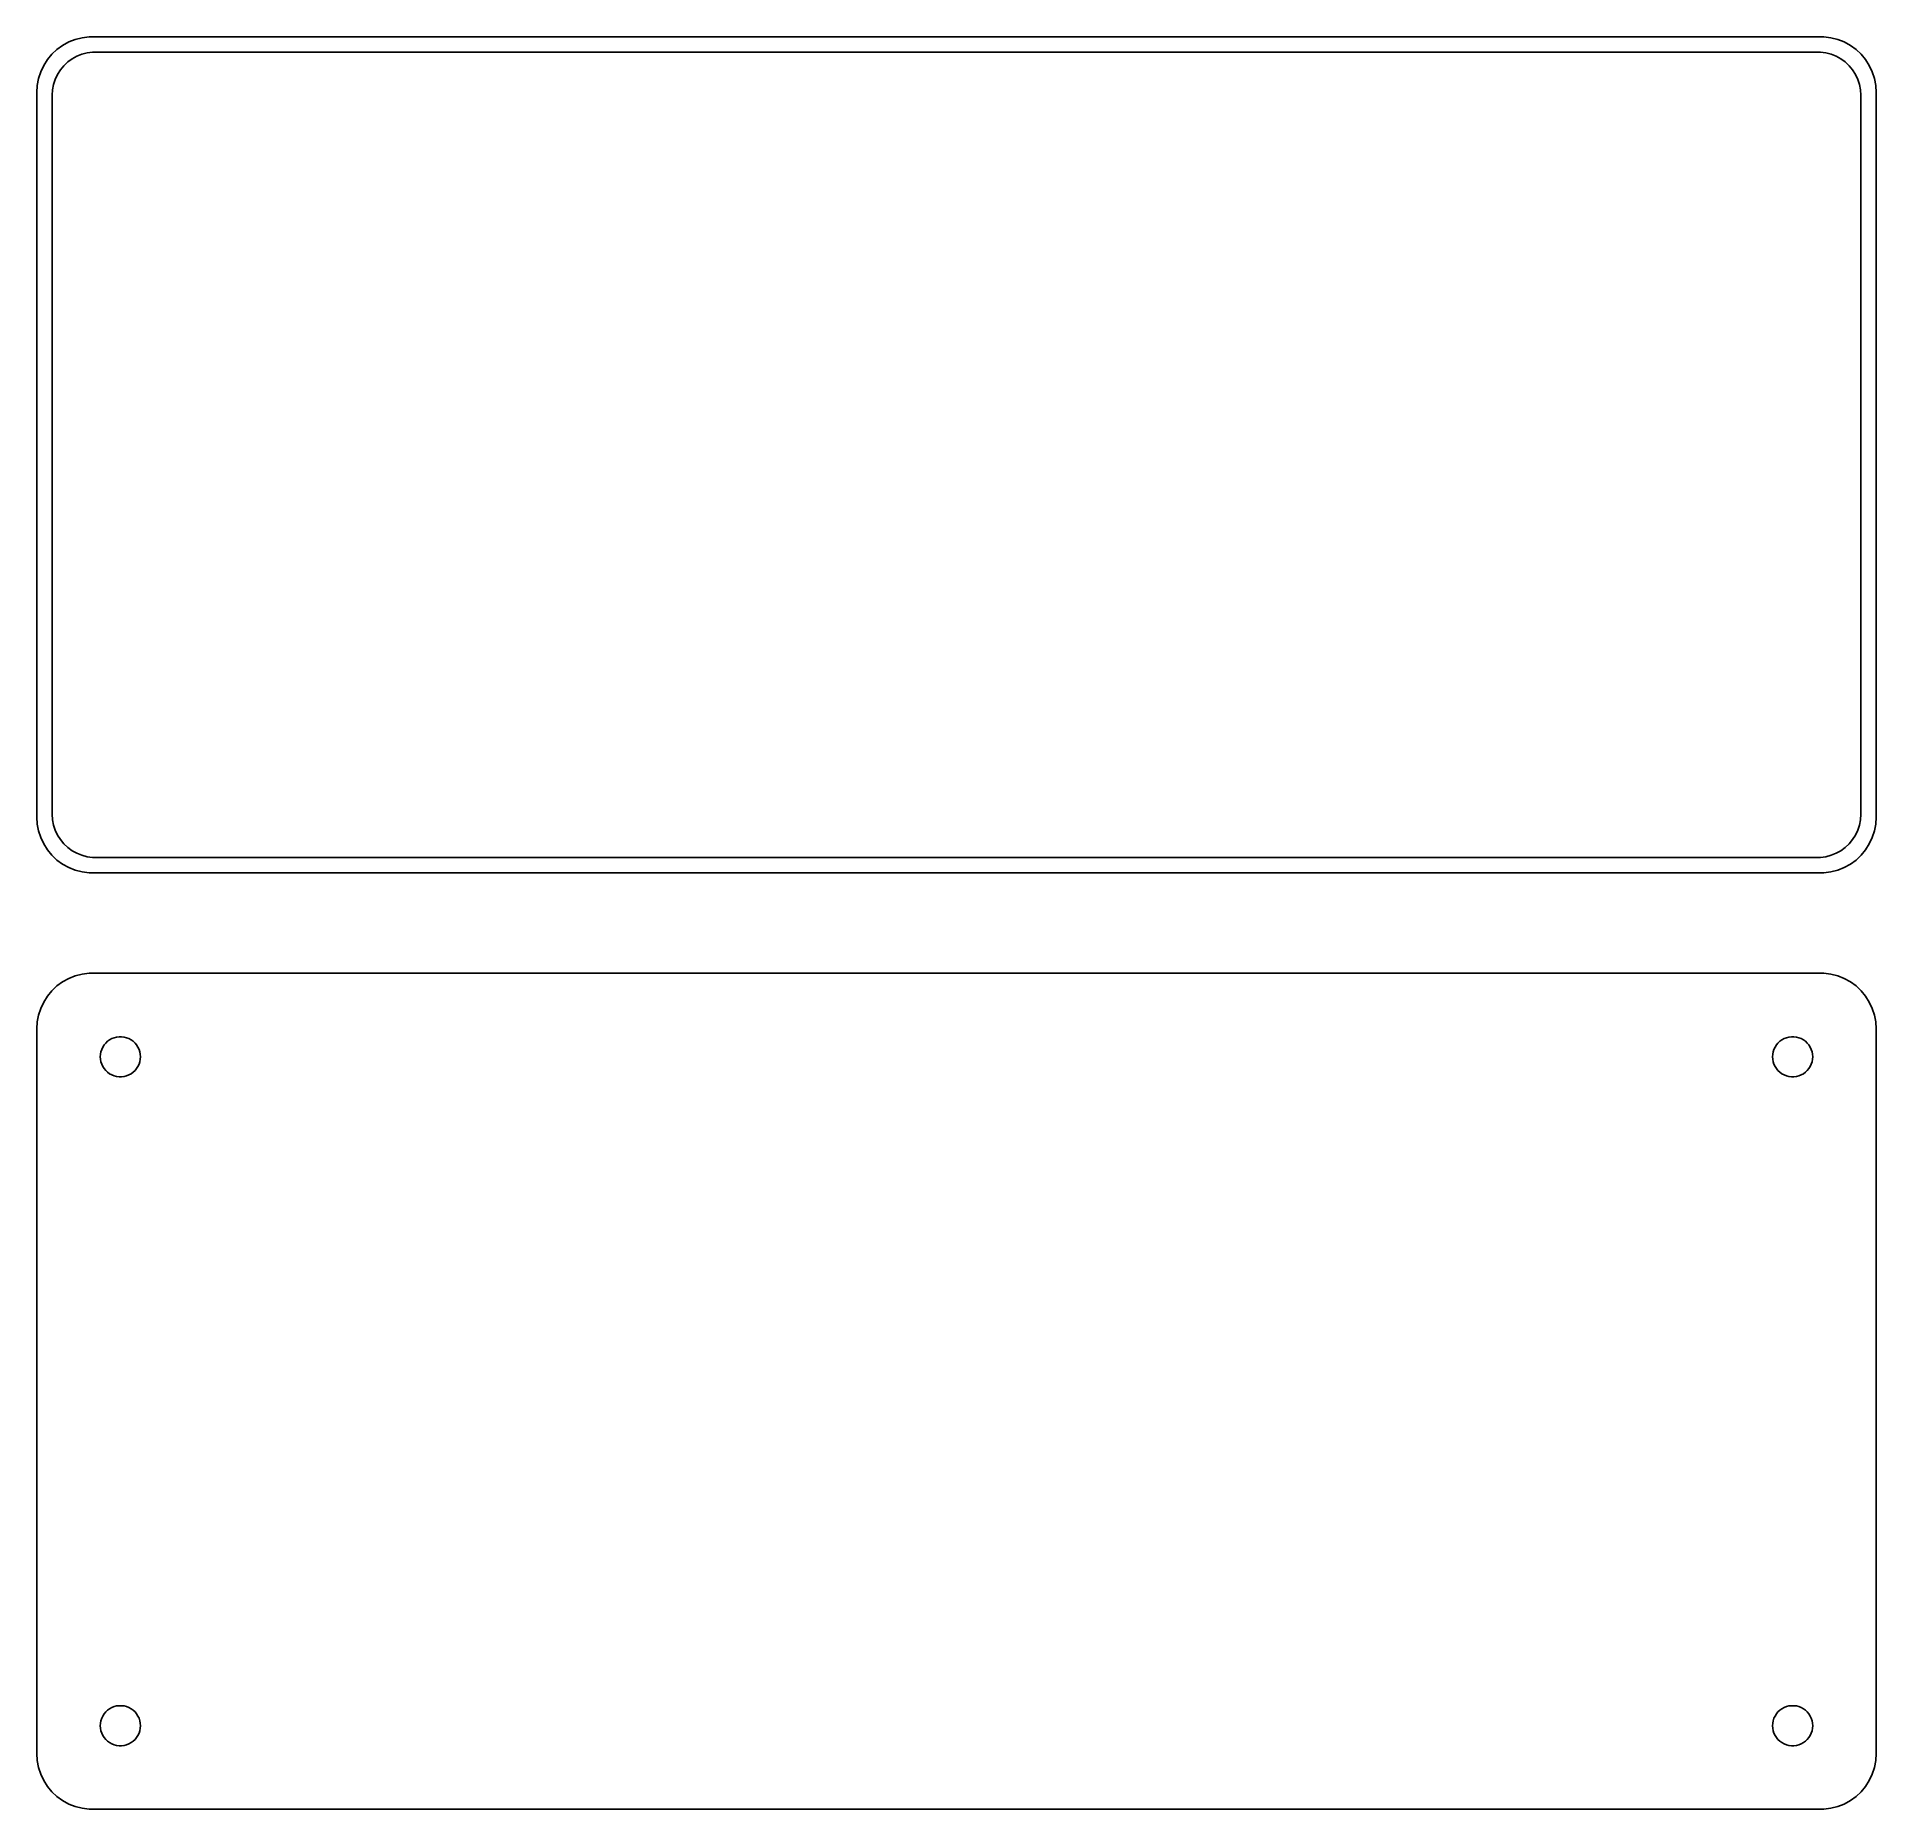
# Model space of a CAD drawing. Header units: metres. Extents: x -82 to 82, y 47 to 205.
import ezdxf

# ---------------------------------------------------------------- set-up
doc = ezdxf.new("R2010")
doc.units = ezdxf.units.M

msp = doc.modelspace()

# ---------------------------------------------------------------- linework, layer by layer
for p, q in [((-80.1791, 204.722), (-80.6871, 204.353)), ((-79.6289, 205.024), (-80.1791, 204.722)), ((-79.0451, 205.255), (-79.6289, 205.024)), ((-78.4369, 205.411), (-79.0451, 205.255)), ((-77.8139, 205.49), (-78.4369, 205.411)), ((77.8139, 205.49), (-77.8139, 205.49)), ((78.4369, 205.411), (77.8139, 205.49)), ((79.0451, 205.255), (78.4369, 205.411)), ((79.6289, 205.024), (79.0451, 205.255)), ((80.1791, 204.722), (79.6289, 205.024)), ((80.6871, 204.353), (80.1791, 204.722)), ((-81.5451, 203.439), (-81.8815, 202.909)), ((-81.1448, 203.923), (-81.5451, 203.439)), ((-80.6871, 204.353), (-81.1448, 203.923)), ((-80.0707, 202.899), (-79.7165, 203.231)), ((-79.7165, 203.231), (-79.3234, 203.517)), ((-79.3234, 203.517), (-78.8975, 203.751)), ((-78.8975, 203.751), (-78.4457, 203.93)), ((-78.4457, 203.93), (-77.9751, 204.051)), ((-77.9751, 204.051), (-77.493, 204.112)), ((-77.493, 204.112), (77.493, 204.112)), ((77.493, 204.112), (77.9751, 204.051)), ((77.9751, 204.051), (78.4457, 203.93)), ((78.4457, 203.93), (78.8975, 203.751)), ((78.8975, 203.751), (79.3234, 203.517)), ((79.3234, 203.517), (79.7165, 203.231)), ((79.7165, 203.231), (80.0707, 202.899)), ((81.1448, 203.923), (80.6871, 204.353)), ((81.5451, 203.439), (81.1448, 203.923)), ((81.8815, 202.909), (81.5451, 203.439)), ((-82.3429, 201.743), (-82.4606, 201.127)), ((-82.1489, 202.341), (-82.3429, 201.743)), ((-81.8815, 202.909), (-82.1489, 202.341)), ((-80.9979, 201.212), (-80.8477, 201.674)), ((-80.8477, 201.674), (-80.6408, 202.114)), ((-80.6408, 202.114), (-80.3805, 202.524)), ((-80.3805, 202.524), (-80.0707, 202.899)), ((80.0707, 202.899), (80.3805, 202.524)), ((80.3805, 202.524), (80.6408, 202.114)), ((80.6408, 202.114), (80.8477, 201.674)), ((80.8477, 201.674), (80.9979, 201.212)), ((82.1489, 202.341), (81.8815, 202.909)), ((82.3429, 201.743), (82.1489, 202.341)), ((82.4606, 201.127), (82.3429, 201.743)), ((-82.4606, 201.127), (-82.5, 200.5)), ((-82.5, 200.5), (-82.5, 135.5)), ((-81.1195, 200.25), (-81.089, 200.735)), ((-81.1195, 135.75), (-81.1195, 200.25)), ((-81.089, 200.735), (-80.9979, 201.212)), ((80.9979, 201.212), (81.089, 200.735)), ((81.089, 200.735), (81.1195, 200.25)), ((81.1195, 200.25), (81.1195, 135.75)), ((82.5, 200.5), (82.4606, 201.127)), ((82.5, 135.5), (82.5, 200.5)), ((-82.5, 135.5), (-82.4606, 134.873)), ((-81.089, 135.265), (-81.1195, 135.75)), ((81.1195, 135.75), (81.089, 135.265)), ((82.4606, 134.873), (82.5, 135.5)), ((-82.4606, 134.873), (-82.3429, 134.257)), ((-82.3429, 134.257), (-82.1489, 133.659)), ((-82.1489, 133.659), (-81.8815, 133.091)), ((-80.9979, 134.788), (-81.089, 135.265)), ((-80.8477, 134.326), (-80.9979, 134.788)), ((-80.6408, 133.886), (-80.8477, 134.326)), ((-80.3805, 133.476), (-80.6408, 133.886)), ((80.6408, 133.886), (80.3805, 133.476)), ((80.8477, 134.326), (80.6408, 133.886)), ((80.9979, 134.788), (80.8477, 134.326)), ((81.089, 135.265), (80.9979, 134.788)), ((81.8815, 133.091), (82.1489, 133.659)), ((82.1489, 133.659), (82.3429, 134.257)), ((82.3429, 134.257), (82.4606, 134.873)), ((-81.8815, 133.091), (-81.5451, 132.561)), ((-81.5451, 132.561), (-81.1448, 132.077)), ((-81.1448, 132.077), (-80.6871, 131.647)), ((-80.0707, 133.101), (-80.3805, 133.476)), ((-79.7165, 132.769), (-80.0707, 133.101)), ((-79.3234, 132.483), (-79.7165, 132.769)), ((-78.8975, 132.249), (-79.3234, 132.483)), ((-78.4457, 132.07), (-78.8975, 132.249)), ((-77.9751, 131.949), (-78.4457, 132.07)), ((78.4457, 132.07), (77.9751, 131.949)), ((78.8975, 132.249), (78.4457, 132.07)), ((79.3234, 132.483), (78.8975, 132.249)), ((79.7165, 132.769), (79.3234, 132.483)), ((80.0707, 133.101), (79.7165, 132.769)), ((80.3805, 133.476), (80.0707, 133.101)), ((80.6871, 131.647), (81.1448, 132.077)), ((81.1448, 132.077), (81.5451, 132.561)), ((81.5451, 132.561), (81.8815, 133.091)), ((-80.6871, 131.647), (-80.1791, 131.278)), ((-80.1791, 131.278), (-79.6289, 130.976)), ((-79.6289, 130.976), (-79.0451, 130.745)), ((-79.0451, 130.745), (-78.4369, 130.589)), ((-78.4369, 130.589), (-77.8139, 130.51)), ((-77.493, 131.888), (-77.9751, 131.949)), ((-77.8139, 130.51), (77.8139, 130.51)), ((77.493, 131.888), (-77.493, 131.888)), ((77.9751, 131.949), (77.493, 131.888)), ((77.8139, 130.51), (78.4369, 130.589)), ((78.4369, 130.589), (79.0451, 130.745)), ((79.0451, 130.745), (79.6289, 130.976)), ((79.6289, 130.976), (80.1791, 131.278)), ((80.1791, 131.278), (80.6871, 131.647)), ((-80.1791, 120.722), (-80.6871, 120.353)), ((-79.6289, 121.024), (-80.1791, 120.722)), ((-79.0451, 121.255), (-79.6289, 121.024)), ((-78.4369, 121.411), (-79.0451, 121.255)), ((-77.8139, 121.49), (-78.4369, 121.411)), ((77.8139, 121.49), (-77.8139, 121.49)), ((78.4369, 121.411), (77.8139, 121.49)), ((79.0451, 121.255), (78.4369, 121.411)), ((79.6289, 121.024), (79.0451, 121.255)), ((80.1791, 120.722), (79.6289, 121.024)), ((80.6871, 120.353), (80.1791, 120.722)), ((-81.8815, 118.909), (-82.1489, 118.341)), ((-81.5451, 119.439), (-81.8815, 118.909)), ((-81.1448, 119.923), (-81.5451, 119.439)), ((-80.6871, 120.353), (-81.1448, 119.923)), ((81.1448, 119.923), (80.6871, 120.353)), ((81.5451, 119.439), (81.1448, 119.923)), ((81.8815, 118.909), (81.5451, 119.439)), ((82.1489, 118.341), (81.8815, 118.909)), ((-82.3429, 117.743), (-82.4606, 117.127)), ((-82.1489, 118.341), (-82.3429, 117.743)), ((82.3429, 117.743), (82.1489, 118.341)), ((82.4606, 117.127), (82.3429, 117.743)), ((-82.4606, 117.127), (-82.5, 116.5)), ((-82.5, 116.5), (-82.5, 51.5)), ((-76.1474, 115.387), (-75.9645, 115.52)), ((-75.9645, 115.52), (-75.7664, 115.629)), ((-75.7664, 115.629), (-75.5562, 115.712)), ((-75.5562, 115.712), (-75.3373, 115.768)), ((-75.3373, 115.768), (-75.113, 115.796)), ((-75.113, 115.796), (-74.887, 115.796)), ((-74.887, 115.796), (-74.6627, 115.768)), ((-74.6627, 115.768), (-74.4438, 115.712)), ((-74.4438, 115.712), (-74.2336, 115.629)), ((-74.2336, 115.629), (-74.0355, 115.52)), ((-74.0355, 115.52), (-73.8526, 115.387)), ((73.8526, 115.387), (74.0355, 115.52)), ((74.0355, 115.52), (74.2336, 115.629)), ((74.2336, 115.629), (74.4438, 115.712)), ((74.4438, 115.712), (74.6627, 115.768)), ((74.6627, 115.768), (74.887, 115.796)), ((74.887, 115.796), (75.113, 115.796)), ((75.113, 115.796), (75.3373, 115.768)), ((75.3373, 115.768), (75.5562, 115.712)), ((75.5562, 115.712), (75.7664, 115.629)), ((75.7664, 115.629), (75.9645, 115.52)), ((75.9645, 115.52), (76.1474, 115.387)), ((82.5, 116.5), (82.4606, 117.127)), ((82.5, 51.5), (82.5, 116.5)), ((-76.8, 114), (-76.7858, 114.226)), ((-76.7858, 113.774), (-76.8, 114)), ((-76.7858, 114.226), (-76.7434, 114.448)), ((-76.7434, 114.448), (-76.6736, 114.663)), ((-76.6736, 114.663), (-76.5773, 114.867)), ((-76.5773, 114.867), (-76.4562, 115.058)), ((-76.4562, 115.058), (-76.3121, 115.232)), ((-76.3121, 115.232), (-76.1474, 115.387)), ((-73.8526, 115.387), (-73.6879, 115.232)), ((-73.6879, 115.232), (-73.5438, 115.058)), ((-73.5438, 115.058), (-73.4226, 114.867)), ((-73.4226, 114.867), (-73.3264, 114.663)), ((-73.3264, 114.663), (-73.2565, 114.448)), ((-73.2565, 114.448), (-73.2142, 114.226)), ((-73.2142, 114.226), (-73.2, 114)), ((-73.2, 114), (-73.2142, 113.774)), ((73.2, 114), (73.2142, 114.226)), ((73.2142, 113.774), (73.2, 114)), ((73.2142, 114.226), (73.2565, 114.448)), ((73.2565, 114.448), (73.3264, 114.663)), ((73.3264, 114.663), (73.4226, 114.867)), ((73.4226, 114.867), (73.5438, 115.058)), ((73.5438, 115.058), (73.6879, 115.232)), ((73.6879, 115.232), (73.8526, 115.387)), ((76.1474, 115.387), (76.3121, 115.232)), ((76.3121, 115.232), (76.4562, 115.058)), ((76.4562, 115.058), (76.5773, 114.867)), ((76.5773, 114.867), (76.6736, 114.663)), ((76.6736, 114.663), (76.7434, 114.448)), ((76.7434, 114.448), (76.7858, 114.226)), ((76.7858, 114.226), (76.8, 114)), ((76.8, 114), (76.7858, 113.774)), ((-76.7434, 113.552), (-76.7858, 113.774)), ((-76.6736, 113.337), (-76.7434, 113.552)), ((-76.5773, 113.133), (-76.6736, 113.337)), ((-76.4562, 112.942), (-76.5773, 113.133)), ((-76.3121, 112.768), (-76.4562, 112.942)), ((-76.1474, 112.613), (-76.3121, 112.768)), ((-75.9645, 112.48), (-76.1474, 112.613)), ((-75.7664, 112.371), (-75.9645, 112.48)), ((-75.5562, 112.288), (-75.7664, 112.371)), ((-75.3373, 112.232), (-75.5562, 112.288)), ((-75.113, 112.204), (-75.3373, 112.232)), ((-74.887, 112.204), (-75.113, 112.204)), ((-74.6627, 112.232), (-74.887, 112.204)), ((-74.4438, 112.288), (-74.6627, 112.232)), ((-74.2336, 112.371), (-74.4438, 112.288)), ((-74.0355, 112.48), (-74.2336, 112.371)), ((-73.8526, 112.613), (-74.0355, 112.48)), ((-73.6879, 112.768), (-73.8526, 112.613)), ((-73.5438, 112.942), (-73.6879, 112.768)), ((-73.4226, 113.133), (-73.5438, 112.942)), ((-73.3264, 113.337), (-73.4226, 113.133)), ((-73.2565, 113.552), (-73.3264, 113.337)), ((-73.2142, 113.774), (-73.2565, 113.552)), ((73.2565, 113.552), (73.2142, 113.774)), ((73.3264, 113.337), (73.2565, 113.552)), ((73.4226, 113.133), (73.3264, 113.337)), ((73.5438, 112.942), (73.4226, 113.133)), ((73.6879, 112.768), (73.5438, 112.942)), ((73.8526, 112.613), (73.6879, 112.768)), ((74.0355, 112.48), (73.8526, 112.613)), ((74.2336, 112.371), (74.0355, 112.48)), ((74.4438, 112.288), (74.2336, 112.371)), ((74.6627, 112.232), (74.4438, 112.288)), ((74.887, 112.204), (74.6627, 112.232)), ((75.113, 112.204), (74.887, 112.204)), ((75.3373, 112.232), (75.113, 112.204)), ((75.5562, 112.288), (75.3373, 112.232)), ((75.7664, 112.371), (75.5562, 112.288)), ((75.9645, 112.48), (75.7664, 112.371)), ((76.1474, 112.613), (75.9645, 112.48)), ((76.3121, 112.768), (76.1474, 112.613)), ((76.4562, 112.942), (76.3121, 112.768)), ((76.5773, 113.133), (76.4562, 112.942)), ((76.6736, 113.337), (76.5773, 113.133)), ((76.7434, 113.552), (76.6736, 113.337)), ((76.7858, 113.774), (76.7434, 113.552)), ((-76.7434, 54.4476), (-76.6736, 54.6626)), ((-76.6736, 54.6626), (-76.5773, 54.8672)), ((-76.5773, 54.8672), (-76.4562, 55.058)), ((-76.4562, 55.058), (-76.3121, 55.2322)), ((-76.3121, 55.2322), (-76.1474, 55.3869)), ((-76.1474, 55.3869), (-75.9645, 55.5198)), ((-75.9645, 55.5198), (-75.7664, 55.6287)), ((-75.7664, 55.6287), (-75.5562, 55.7119)), ((-75.5562, 55.7119), (-75.3373, 55.7681)), ((-75.3373, 55.7681), (-75.113, 55.7964)), ((-75.113, 55.7964), (-74.887, 55.7964)), ((-74.887, 55.7964), (-74.6627, 55.7681)), ((-74.6627, 55.7681), (-74.4438, 55.7119)), ((-74.4438, 55.7119), (-74.2336, 55.6287)), ((-74.2336, 55.6287), (-74.0355, 55.5198)), ((-74.0355, 55.5198), (-73.8526, 55.3869)), ((-73.8526, 55.3869), (-73.6879, 55.2322)), ((-73.6879, 55.2322), (-73.5438, 55.058)), ((-73.5438, 55.058), (-73.4226, 54.8672)), ((-73.4226, 54.8672), (-73.3264, 54.6626)), ((-73.3264, 54.6626), (-73.2565, 54.4476)), ((73.2565, 54.4476), (73.3264, 54.6626)), ((73.3264, 54.6626), (73.4226, 54.8672)), ((73.4226, 54.8672), (73.5438, 55.058)), ((73.5438, 55.058), (73.6879, 55.2322)), ((73.6879, 55.2322), (73.8526, 55.3869)), ((73.8526, 55.3869), (74.0355, 55.5198)), ((74.0355, 55.5198), (74.2336, 55.6287)), ((74.2336, 55.6287), (74.4438, 55.7119)), ((74.4438, 55.7119), (74.6627, 55.7681)), ((74.6627, 55.7681), (74.887, 55.7964)), ((74.887, 55.7964), (75.113, 55.7964)), ((75.113, 55.7964), (75.3373, 55.7681)), ((75.3373, 55.7681), (75.5562, 55.7119)), ((75.5562, 55.7119), (75.7664, 55.6287)), ((75.7664, 55.6287), (75.9645, 55.5198)), ((75.9645, 55.5198), (76.1474, 55.3869)), ((76.1474, 55.3869), (76.3121, 55.2322)), ((76.3121, 55.2322), (76.4562, 55.058)), ((76.4562, 55.058), (76.5773, 54.8672)), ((76.5773, 54.8672), (76.6736, 54.6626)), ((76.6736, 54.6626), (76.7434, 54.4476)), ((-76.8, 54), (-76.7858, 54.2256)), ((-76.7858, 53.7744), (-76.8, 54)), ((-76.7858, 54.2256), (-76.7434, 54.4476)), ((-76.7434, 53.5524), (-76.7858, 53.7744)), ((-76.6736, 53.3374), (-76.7434, 53.5524)), ((-76.5773, 53.1328), (-76.6736, 53.3374)), ((-76.4562, 52.942), (-76.5773, 53.1328)), ((-76.3121, 52.7678), (-76.4562, 52.942)), ((-73.5438, 52.942), (-73.6879, 52.7678)), ((-73.4226, 53.1328), (-73.5438, 52.942)), ((-73.3264, 53.3374), (-73.4226, 53.1328)), ((-73.2565, 53.5524), (-73.3264, 53.3374)), ((-73.2565, 54.4476), (-73.2142, 54.2256)), ((-73.2142, 53.7744), (-73.2565, 53.5524)), ((-73.2142, 54.2256), (-73.2, 54)), ((-73.2, 54), (-73.2142, 53.7744)), ((73.2, 54), (73.2142, 54.2256)), ((73.2142, 53.7744), (73.2, 54)), ((73.2142, 54.2256), (73.2565, 54.4476)), ((73.2565, 53.5524), (73.2142, 53.7744)), ((73.3264, 53.3374), (73.2565, 53.5524)), ((73.4226, 53.1328), (73.3264, 53.3374)), ((73.5438, 52.942), (73.4226, 53.1328)), ((73.6879, 52.7678), (73.5438, 52.942)), ((76.4562, 52.942), (76.3121, 52.7678)), ((76.5773, 53.1328), (76.4562, 52.942)), ((76.6736, 53.3374), (76.5773, 53.1328)), ((76.7434, 53.5524), (76.6736, 53.3374)), ((76.7434, 54.4476), (76.7858, 54.2256)), ((76.7858, 53.7744), (76.7434, 53.5524)), ((76.7858, 54.2256), (76.8, 54)), ((76.8, 54), (76.7858, 53.7744)), ((-82.5, 51.5), (-82.4606, 50.8733)), ((-76.1474, 52.6131), (-76.3121, 52.7678)), ((-75.9645, 52.4802), (-76.1474, 52.6131)), ((-75.7664, 52.3713), (-75.9645, 52.4802)), ((-75.5562, 52.2881), (-75.7664, 52.3713)), ((-75.3373, 52.2319), (-75.5562, 52.2881)), ((-75.113, 52.2036), (-75.3373, 52.2319)), ((-74.887, 52.2036), (-75.113, 52.2036)), ((-74.6627, 52.2319), (-74.887, 52.2036)), ((-74.4438, 52.2881), (-74.6627, 52.2319)), ((-74.2336, 52.3713), (-74.4438, 52.2881)), ((-74.0355, 52.4802), (-74.2336, 52.3713)), ((-73.8526, 52.6131), (-74.0355, 52.4802)), ((-73.6879, 52.7678), (-73.8526, 52.6131)), ((73.8526, 52.6131), (73.6879, 52.7678)), ((74.0355, 52.4802), (73.8526, 52.6131)), ((74.2336, 52.3713), (74.0355, 52.4802)), ((74.4438, 52.2881), (74.2336, 52.3713)), ((74.6627, 52.2319), (74.4438, 52.2881)), ((74.887, 52.2036), (74.6627, 52.2319)), ((75.113, 52.2036), (74.887, 52.2036)), ((75.3373, 52.2319), (75.113, 52.2036)), ((75.5562, 52.2881), (75.3373, 52.2319)), ((75.7664, 52.3713), (75.5562, 52.2881)), ((75.9645, 52.4802), (75.7664, 52.3713)), ((76.1474, 52.6131), (75.9645, 52.4802)), ((76.3121, 52.7678), (76.1474, 52.6131)), ((82.4606, 50.8733), (82.5, 51.5)), ((-82.4606, 50.8733), (-82.3429, 50.2566)), ((-82.3429, 50.2566), (-82.1489, 49.6594)), ((-82.1489, 49.6594), (-81.8815, 49.0912)), ((81.8815, 49.0912), (82.1489, 49.6594)), ((82.1489, 49.6594), (82.3429, 50.2566)), ((82.3429, 50.2566), (82.4606, 50.8733)), ((-81.8815, 49.0912), (-81.5451, 48.5611)), ((-81.5451, 48.5611), (-81.1448, 48.0773)), ((-81.1448, 48.0773), (-80.6871, 47.6474)), ((80.6871, 47.6474), (81.1448, 48.0773)), ((81.1448, 48.0773), (81.5451, 48.5611)), ((81.5451, 48.5611), (81.8815, 49.0912)), ((-80.6871, 47.6474), (-80.1791, 47.2784)), ((-80.1791, 47.2784), (-79.6289, 46.9759)), ((-79.6289, 46.9759), (-79.0451, 46.7447)), ((-79.0451, 46.7447), (-78.4369, 46.5886)), ((-78.4369, 46.5886), (-77.8139, 46.5099)), ((-77.8139, 46.5099), (77.8139, 46.5099)), ((77.8139, 46.5099), (78.4369, 46.5886)), ((78.4369, 46.5886), (79.0451, 46.7447)), ((79.0451, 46.7447), (79.6289, 46.9759)), ((79.6289, 46.9759), (80.1791, 47.2784)), ((80.1791, 47.2784), (80.6871, 47.6474))]:
    msp.add_line(p, q)

doc.saveas('drawing.dxf')
